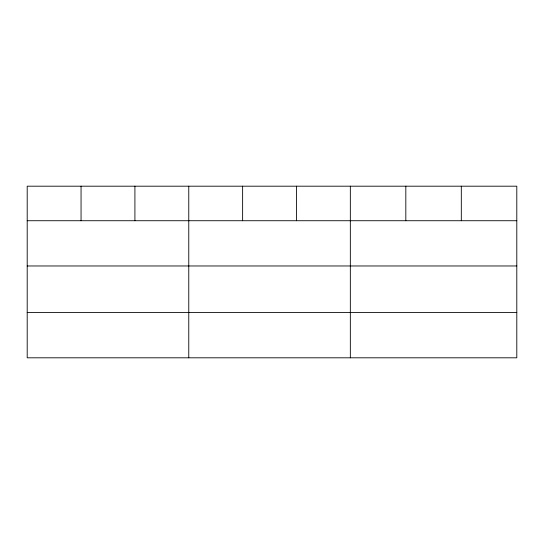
<?xml version="1.0" encoding="UTF-8"?>
<svg xmlns="http://www.w3.org/2000/svg" width="544" height="544" viewBox="0 0 544 544"><rect width="100%" height="100%" fill="white"/><g stroke="black" fill="none" stroke-linecap="round" stroke-linejoin="round"><path stroke-width="0.82" d="M516.8 265.968L516.8 186.191L27.2 186.191L27.2 357.809L516.8 357.809L516.8 265.968L27.2 265.968M27.2 220.728L516.8 220.728M27.2 312.576L516.8 312.576M461.312 186.191L461.312 220.728M405.824 186.191L405.824 220.728M350.336 186.191L350.336 357.809M296.48 186.191L296.48 220.728M242.624 186.191L242.624 220.728M188.768 186.191L188.768 357.809M134.912 186.191L134.912 220.728M81.056 186.191L81.056 220.728"/></g></svg>
